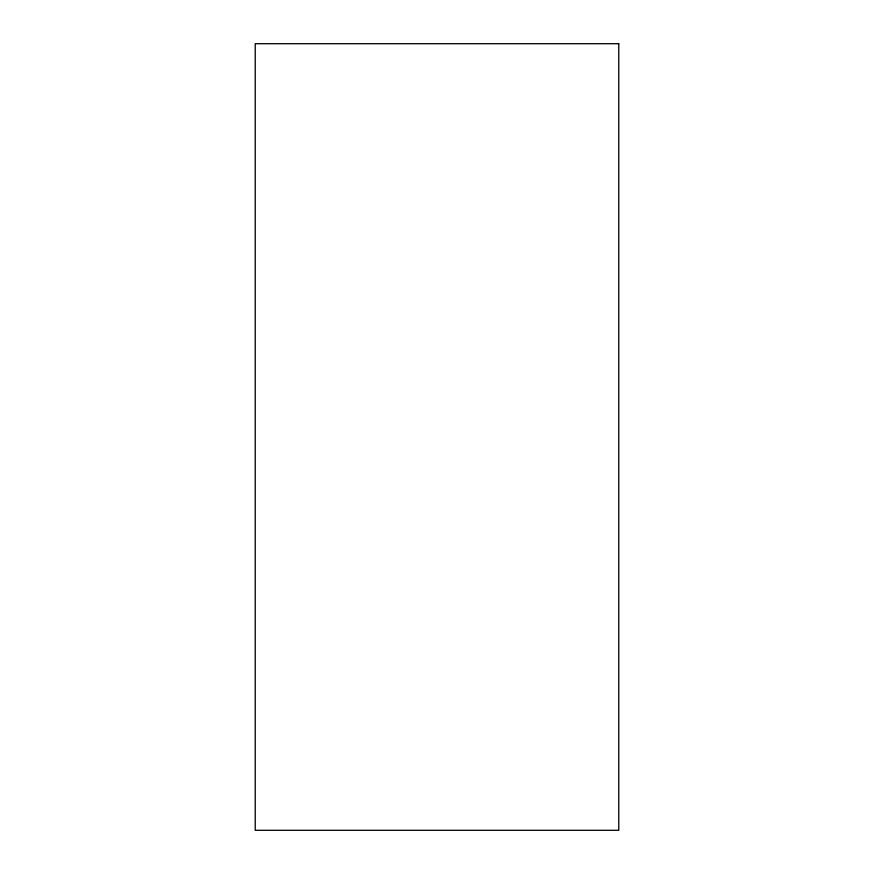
<?xml version="1.0" encoding="UTF-8"?>
<svg xmlns="http://www.w3.org/2000/svg" width="874" height="874" viewBox="0 0 874 874"><rect width="100%" height="100%" fill="white"/><g stroke="black" fill="none" stroke-linecap="round" stroke-linejoin="round"><path stroke-width="1.31" d="M618.77 43.7L255.23 43.7L255.23 830.3L618.77 830.3L618.77 43.7"/></g></svg>
